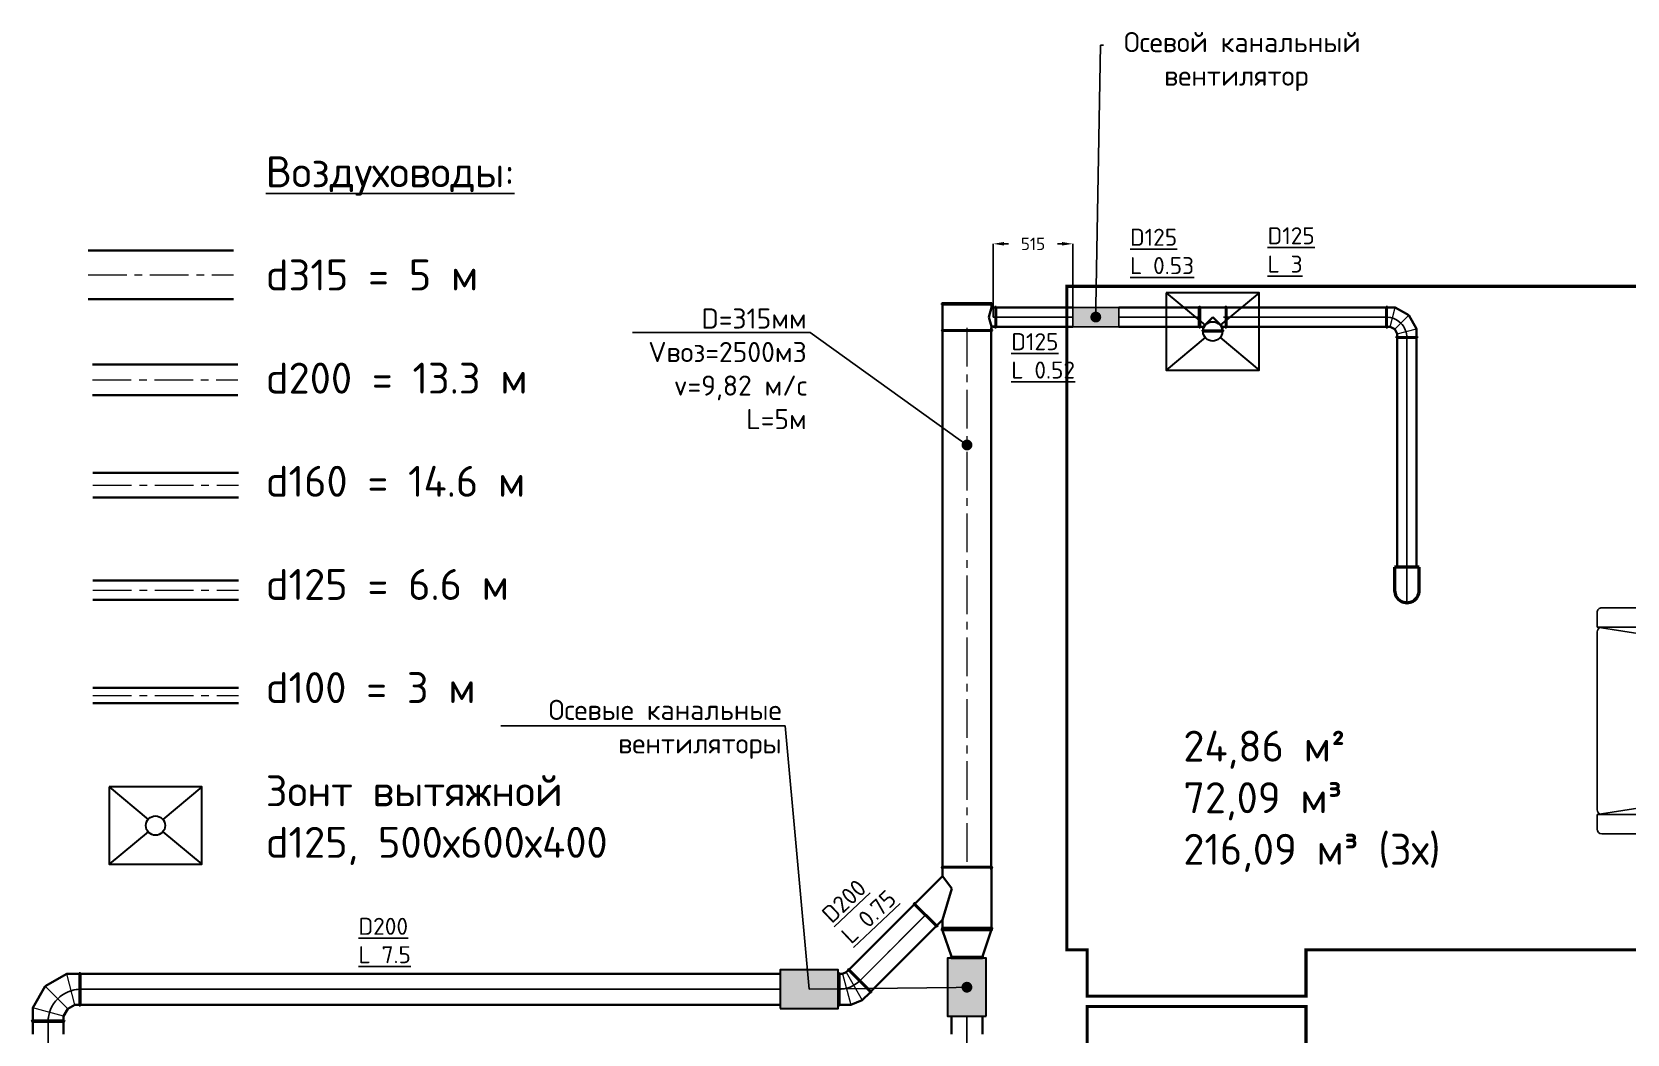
# Model space of a CAD drawing. Header units: metres. Extents: x -2077 to 53851, y -33309 to 16054.
# Drawn here: x 4463 to 14780, y -26184 to -19706 of the extents above; entities that cross this region are included whole.
import ezdxf
from ezdxf import colors
from ezdxf.entities.mleader import LeaderData, LeaderLine
from ezdxf.math import Vec2, Vec3

# ---------------------------------------------------------------- set-up
doc = ezdxf.new("R2010")
doc.units = ezdxf.units.M
doc.linetypes.add('CENTER', pattern=[2, 1.25, -0.25, 0.25, -0.25])
for name, color, linetype, lineweight in [('Fasonina KRUGLIE', 152, 'Continuous', 9), ('OV', 7, 'Continuous', 9), ('Вытяжка', 152, 'Continuous', 50)]:
    doc.layers.add(name, color=color, linetype=linetype, lineweight=lineweight)
for name, color, linetype in [('RV_Мягкая мебель', 7, 'Continuous'), ('RV_Пвышенные', 65, 'Continuous'), ('RV_Размеры', 7, 'Continuous'), ('Стены', 252, 'Continuous')]:
    doc.layers.add(name, color=color, linetype=linetype)
doc.styles.add('Роман', font='isocpeur.ttf', dxfattribs={"height": 80})
doc.dimstyles.new('Роман', dxfattribs={"dimtxt": 130, "dimasz": 100, "dimexe": 0.18, "dimexo": 0.0625, "dimgap": 100, "dimtad": 0, "dimtih": 1, "dimtoh": 1, "dimdec": 0, "dimzin": 0, "dimdsep": 46, "dimtxsty": 'Роман', "dimcen": 0.09, "dimadec": 0, "dimazin": 0, "dimtfac": 1, "dimtdec": 0, "dimtofl": 0, "dimtmove": 0, "dimatfit": 3, "dimfxl": 1, "dimtolj": 1, "dimtzin": 0, "dimarcsym": 0})

# ---------------------------------------------------------------- blocks, each defined once
blk = doc.blocks.new('*U694')
at = {"layer": 'RV_Мягкая мебель'}
for p, q in [((-730, -180), (-730, -460)), ((-605, -150), (-700, -150)), ((-553, -483), (-605, -150)), ((-605, -460), (-605, -150)), ((605, -150), (553, -483)), ((700, -150), (605, -150)), ((605, -150), (605, -460)), ((730, -460), (730, -180)), ((305, -760), (-305, -760)), ((-305, -885), (305, -885))]:
    blk.add_line(p, q, dxfattribs=at)
blk.add_lwpolyline([(603, -170, 0.315615), (575, -150), (-575, -150, 0.315615), (-603, -170)], format="xyb", dxfattribs=at)
at = {"layer": 'RV_Мягкая мебель', "flags": 128}
blk.add_lwpolyline([(-305, -709), (305, -709)], dxfattribs=at)
at = {"layer": 'RV_Мягкая мебель'}
for centre, radius, start, end in [((-700, -180), 30, 90, 180), ((700, -180), 30, 0, 90), ((-305, -460), 425, 180, 270), ((-305, -460), 300, 180, 270), ((-305, -460), 249, 185.1944, 270), ((305, -460), 425, 270, 0), ((305, -460), 300, 270, 0), ((305, -460), 249, 270, 354.8056)]:
    blk.add_arc(centre, radius, start, end, dxfattribs=at)
blk = doc.blocks.new('*D697')
at = {"layer": 'Defpoints', "color": 0, "transparency": 16777216}
for p in [(11195, -21076), (10680, -21549), (11195, -21549)]:
    blk.add_point(p, dxfattribs=at)
at = {"layer": 'RV_Размеры', "color": 0, "lineweight": -2, "transparency": 16777216}
for p, q in [((10680, -21549), (10680, -21076)), ((10750, -21076), (10780, -21076)), ((11125, -21076), (11096, -21076)), ((11195, -21549), (11195, -21076))]:
    blk.add_line(p, q, dxfattribs=at)
at = {"layer": 'RV_Размеры', "color": 0, "transparency": 16777216}
for points in [[(10750, -21064), (10750, -21087), (10680, -21076)], [(11125, -21064), (11125, -21087), (11195, -21076)]]:
    blk.add_solid(points, dxfattribs=at)
at = {"layer": 'RV_Размеры', "color": 0, "transparency": 16777216, "insert": (10938, -21076), "char_height": 80, "attachment_point": 5, "style": 'Роман', "bg_fill": 3, "box_fill_scale": 1.1, "bg_fill_color": 256, "bg_fill_true_color": 13158600, "bg_fill_transparency": 0}
blk.add_mtext('\\A1;515', dxfattribs=at)
blk = doc.blocks.new('*U569')
at = {"lineweight": 35}
for p, q in [((-1175, 157.5), (2325, 157.5)), ((-1175, -157.5), (2325, -157.5))]:
    blk.add_line(p, q, dxfattribs=at)
at = {"layer": 'OV', "linetype": 'CENTER', "ltscale": 200}
blk.add_line((-1175, 0), (2325, 0), dxfattribs=at)
blk = doc.blocks.new('*U570')
at = {"lineweight": 35}
for p, q in [((-2440, 100), (2085, 100)), ((-2440, -100), (2085, -100))]:
    blk.add_line(p, q, dxfattribs=at)
at = {"layer": 'OV', "linetype": 'CENTER', "ltscale": 200}
blk.add_line((-2440, 0), (2085, 0), dxfattribs=at)
blk = doc.blocks.new('_Dot')
at = {"color": 0, "linetype": 'ByBlock', "lineweight": -2}
blk.add_line((-0.5, 0), (-1, 0), dxfattribs=at)
at = {"color": 0, "linetype": 'ByBlock', "const_width": 0.5}
blk.add_lwpolyline([(-0.25, 0, 1), (0.25, 0, 1)], format="xyb", close=True, dxfattribs=at)
blk = doc.blocks.new('*U453')
at = {"layer": 'Fasonina KRUGLIE', "lineweight": 35}
for p, q in [((-158, 0), (157, 0)), ((-100, -178), (-158, -10)), ((157, -10), (100, -178)), ((100, -188), (-100, -188))]:
    blk.add_line(p, q, dxfattribs=at)
at = {"layer": 'Fasonina KRUGLIE', "lineweight": 9}
for p, q in [((-158, -10), (157, -10)), ((100, -178), (-100, -178))]:
    blk.add_line(p, q, dxfattribs=at)
at = {"layer": 'Fasonina KRUGLIE', "lineweight": 35}
for centre, start, end in [((157, -5), 270, 90), ((-158, -5), 90, 270), ((-100, -183), 90, 270), ((100, -183), 270, 90)]:
    blk.add_arc(centre, 5, start, end, dxfattribs=at)
blk = doc.blocks.new('КТР2_45_315_200')
at = {"layer": 'Fasonina KRUGLIE', "lineweight": 35}
for p, q in [((237, 334), (60, 157)), ((385, 200), (244, 341)), ((0, -158), (0, 157)), ((10, 157), (60, 157)), ((60, 157), (141, 98)), ((141, 98), (343, 157)), ((378, 193), (343, 157)), ((343, 157), (393, 157)), ((403, -158), (403, 157)), ((10, -158), (393, -158))]:
    blk.add_line(p, q, dxfattribs=at)
at = {"layer": 'Fasonina KRUGLIE', "lineweight": 9}
for p, q in [((378, 193), (237, 334)), ((10, -158), (10, 157)), ((393, -158), (393, 157))]:
    blk.add_line(p, q, dxfattribs=at)
at = {"layer": 'Fasonina KRUGLIE', "lineweight": 35}
for centre, start, end in [((240, 338), 45, 225), ((5, 157), 360, 180), ((382, 196), 225, 45), ((398, 157), 0, 180), ((5, -158), 180, 360), ((398, -158), 180, 0)]:
    blk.add_arc(centre, 5, start, end, dxfattribs=at)
blk = doc.blocks.new('*U452')
at = {"layer": 'Fasonina KRUGLIE', "linetype": 'Continuous', "lineweight": 9, "rotation": 270}
blk.add_blockref('КТР2_45_315_200', (0, 0), dxfattribs=at)
blk = doc.blocks.new('*U601')
at = {"lineweight": 35}
for p, q in [((-100, -120), (-20, 20)), ((-20, 20), (120, 100)), ((200, 100), (120, 100)), ((210, -100), (210, 100)), ((173, -100), (127, -127)), ((200, -100), (173, -100)), ((-100, -200), (-100, -120)), ((127, -127), (100, -173)), ((100, -200), (100, -173)), ((100, -210), (-100, -210))]:
    blk.add_line(p, q, dxfattribs=at)
for p, q in [((127, -127), (-20, 20)), ((173, -100), (120, 100)), ((200, -100), (200, 100)), ((100, -173), (-100, -120)), ((100, -200), (-100, -200))]:
    blk.add_line(p, q)
for centre, start, end in [((205, 100), 360, 180), ((205, -100), 180, 360), ((-100, -205), 90, 270), ((100, -205), 270, 90)]:
    blk.add_arc(centre, 5, start, end, dxfattribs=at)
at = {"linetype": 'CENTER', "lineweight": 9, "ltscale": 30}
blk.add_arc((210, -210), 210, 90, 180, dxfattribs=at)
blk = doc.blocks.new('КТР1_315_125')
at = {"layer": 'Fasonina KRUGLIE', "lineweight": 35}
for p, q in [((0, -158), (0, 158)), ((10, 158), (28, 158)), ((28, 190), (152, 190)), ((28, 190), (152, 190)), ((28, 180), (28, 158)), ((28, 158), (90, 142)), ((90, 142), (152, 158)), ((152, 180), (152, 158)), ((152, 158), (170, 158)), ((180, 158), (180, 158)), ((180, -157), (180, 158)), ((10, -158), (170, -158)), ((180, -158), (180, -158))]:
    blk.add_line(p, q, dxfattribs=at)
at = {"layer": 'Fasonina KRUGLIE', "lineweight": 9}
for p, q in [((10, -158), (10, 158)), ((28, 180), (152, 180)), ((170, -157), (170, 158))]:
    blk.add_line(p, q, dxfattribs=at)
at = {"layer": 'Fasonina KRUGLIE', "lineweight": 35}
for centre, start, end in [((5, 158), 360, 180), ((28, 185), 90, 270), ((152, 185), 270, 90), ((175, 158), 360, 180), ((5, -158), 180, 360), ((175, -157), 180, 360)]:
    blk.add_arc(centre, 5, start, end, dxfattribs=at)
blk = doc.blocks.new('*U469')
at = {"layer": 'Fasonina KRUGLIE', "linetype": 'Continuous', "lineweight": 9, "rotation": 269.999975997645}
blk.add_blockref('КТР1_315_125', (0, 0), dxfattribs=at)
blk = doc.blocks.new('*U586')
at = {"lineweight": 35}
for p, q in [((-950, 62.5), (100, 62.5)), ((-950, -62.5), (100, -62.5))]:
    blk.add_line(p, q, dxfattribs=at)
at = {"layer": 'OV', "linetype": 'CENTER', "ltscale": 200}
blk.add_line((-950, 0), (100, 0), dxfattribs=at)
blk = doc.blocks.new('*U587')
at = {"lineweight": 35}
for p, q in [((-990, 62.5), (510, 62.5)), ((-990, -62.5), (510, -62.5))]:
    blk.add_line(p, q, dxfattribs=at)
at = {"layer": 'OV', "linetype": 'CENTER', "ltscale": 200}
blk.add_line((-990, 0), (510, 0), dxfattribs=at)
blk = doc.blocks.new('*U607')
at = {"lineweight": 35}
for p, q in [((-135, -63), (-135, 62)), ((-125, 62), (-75, 62)), ((12, 12), (-75, 62)), ((62, -75), (12, 12)), ((-125, -63), (-108, -63)), ((-108, -63), (-79, -79)), ((-79, -79), (-63, -108)), ((62, -125), (62, -75)), ((-63, -125), (-63, -108)), ((-63, -135), (62, -135))]:
    blk.add_line(p, q, dxfattribs=at)
for p, q in [((-125, -63), (-125, 62)), ((-108, -63), (-75, 62)), ((-79, -79), (12, 12)), ((-63, -108), (62, -75)), ((-63, -125), (62, -125))]:
    blk.add_line(p, q)
for centre, start, end in [((-130, 62), 0, 180), ((-130, -63), 180, 0), ((-63, -130), 90, 270), ((62, -130), 270, 90)]:
    blk.add_arc(centre, 5, start, end, dxfattribs=at)
at = {"linetype": 'CENTER', "lineweight": 9, "ltscale": 50}
blk.add_arc((-135, -135), 135, 359.9999, 90.0002, dxfattribs=at)
blk = doc.blocks.new('*U454')
at = {"layer": 'Fasonina KRUGLIE', "lineweight": 35}
for p, q in [((-84, -100), (-84, 100)), ((-3, 100), (-74, 100)), ((-13, -129), (129, 13)), ((-3, 100), (72, 70)), ((122, 20), (72, 70)), ((-57, -100), (-74, -100)), ((-57, -100), (-32, -110)), ((-20, -122), (-32, -110))]:
    blk.add_line(p, q, dxfattribs=at)
at = {"layer": 'Fasonina KRUGLIE', "lineweight": 9}
for p, q in [((-74, -100), (-74, 100)), ((-57, -100), (-3, 100)), ((-32, -110), (72, 70)), ((-20, -122), (122, 20))]:
    blk.add_line(p, q, dxfattribs=at)
at = {"layer": 'Fasonina KRUGLIE', "lineweight": 35}
for centre, start, end in [((-79, 100), 360, 180), ((125, 16), 315, 135), ((-79, -100), 180, 360), ((-16, -125), 135, 315)]:
    blk.add_arc(centre, 5, start, end, dxfattribs=at)
at = {"layer": 'Fasonina KRUGLIE', "color": 7, "linetype": 'CENTER', "lineweight": 9, "ltscale": 50}
blk.add_arc((-81, -195), 195, 44.7338, 90.7582, dxfattribs=at)
blk = doc.blocks.new('*U591')
at = {"lineweight": 35}
for p, q in [((-705, 100), (-100, 100)), ((-705, -100), (-100, -100))]:
    blk.add_line(p, q, dxfattribs=at)
at = {"layer": 'OV', "linetype": 'CENTER', "ltscale": 200}
blk.add_line((-705, 0), (-100, 0), dxfattribs=at)
blk = doc.blocks.new('*U619')
at = {"lineweight": 35}
for p, q in [((-395, 62.5), (120, 62.5)), ((-395, -62.5), (120, -62.5))]:
    blk.add_line(p, q, dxfattribs=at)
at = {"layer": 'OV', "linetype": 'CENTER', "ltscale": 200}
blk.add_line((-395, 0), (120, 0), dxfattribs=at)
blk = doc.blocks.new('*U671')
at = {"lineweight": 35}
for p, q in [((0, 157.5), (940, 157.5)), ((0, -157.5), (940, -157.5))]:
    blk.add_line(p, q, dxfattribs=at)
at = {"layer": 'OV', "linetype": 'CENTER', "ltscale": 200}
blk.add_line((0, 0), (940, 0), dxfattribs=at)
blk = doc.blocks.new('*U672')
at = {"lineweight": 35}
for p, q in [((0, 100), (940, 100)), ((0, -100), (940, -100))]:
    blk.add_line(p, q, dxfattribs=at)
at = {"layer": 'OV', "linetype": 'CENTER', "ltscale": 200}
blk.add_line((0, 0), (940, 0), dxfattribs=at)
blk = doc.blocks.new('*U673')
at = {"lineweight": 35}
for p, q in [((0, 80), (940, 80)), ((0, -80), (940, -80))]:
    blk.add_line(p, q, dxfattribs=at)
at = {"layer": 'OV', "linetype": 'CENTER', "ltscale": 200}
blk.add_line((0, 0), (940, 0), dxfattribs=at)
blk = doc.blocks.new('*U674')
at = {"lineweight": 35}
for p, q in [((0, 62.5), (940, 62.5)), ((0, -62.5), (940, -62.5))]:
    blk.add_line(p, q, dxfattribs=at)
at = {"layer": 'OV', "linetype": 'CENTER', "ltscale": 200}
blk.add_line((0, 0), (940, 0), dxfattribs=at)
blk = doc.blocks.new('*U675')
at = {"lineweight": 35}
for p, q in [((0, 50), (940, 50)), ((0, -50), (940, -50))]:
    blk.add_line(p, q, dxfattribs=at)
at = {"layer": 'OV', "linetype": 'CENTER', "ltscale": 200}
blk.add_line((0, 0), (940, 0), dxfattribs=at)
blk = doc.blocks.new('КТР1_125_125')
at = {"layer": 'Fasonina KRUGLIE', "lineweight": 35}
for p, q in [((0, -62), (0, 63)), ((27, 63), (10, 63)), ((152, 93), (27, 93)), ((27, 83), (27, 63)), ((90, 0), (27, 63)), ((152, 63), (90, 0)), ((152, 83), (152, 63)), ((170, 63), (152, 63)), ((180, -62), (180, 63)), ((170, -62), (10, -62))]:
    blk.add_line(p, q, dxfattribs=at)
at = {"layer": 'Fasonina KRUGLIE', "lineweight": 9}
for p, q in [((10, -62), (10, 63)), ((152, 83), (27, 83)), ((170, -62), (170, 63))]:
    blk.add_line(p, q, dxfattribs=at)
at = {"layer": 'Fasonina KRUGLIE', "lineweight": 35}
for centre, start, end in [((5, 63), 0, 180), ((27, 88), 90, 270), ((152, 88), 270, 90), ((175, 63), 0, 180), ((5, -62), 180, 0), ((175, -62), 180, 0)]:
    blk.add_arc(centre, 5, start, end, dxfattribs=at)
blk = doc.blocks.new('*U689')
at = {"layer": 'Fasonina KRUGLIE', "linetype": 'Continuous', "lineweight": 9, "rotation": 269.999975997645}
blk.add_blockref('КТР1_125_125', (0, 0), dxfattribs=at)
blk = doc.blocks.new('*U690')
at = {"lineweight": 35}
for p, q in [((-425, 62.5), (100, 62.5)), ((-425, -62.5), (100, -62.5))]:
    blk.add_line(p, q, dxfattribs=at)
at = {"layer": 'OV', "linetype": 'CENTER', "ltscale": 200}
blk.add_line((-425, 0), (100, 0), dxfattribs=at)
blk = doc.blocks.new('*U702')
at = {"lineweight": 35}
for p, q in [((240, 100), (320, 100)), ((240, -100), (320, -100))]:
    blk.add_line(p, q, dxfattribs=at)
at = {"layer": 'OV', "linetype": 'CENTER', "ltscale": 200}
blk.add_line((240, 0), (320, 0), dxfattribs=at)
blk = doc.blocks.new('*U704')
at = {"lineweight": 35}
for p, q in [((240, 100), (355, 100)), ((240, -100), (355, -100))]:
    blk.add_line(p, q, dxfattribs=at)
at = {"layer": 'OV', "linetype": 'CENTER', "ltscale": 200}
blk.add_line((240, 0), (355, 0), dxfattribs=at)
blk = doc.blocks.new('*U667')
for p, q in [((-150, 79.5), (-150, -79.5)), ((0, 79.5), (-150, 79.5)), ((-150, -79.5), (0, -79.5))]:
    blk.add_line(p, q)
blk.add_arc((0, 0), 79.5, 270, 90)

msp = doc.modelspace()

# ---------------------------------------------------------------- hatches: boundary and pattern name
at = {"layer": 'RV_Пвышенные', "true_color": 0x7aafdf}
h = msp.add_hatch(color=143, dxfattribs=at)
h.dxf.hatch_style = 1
h.paths.add_polyline_path([(9678.235, -25769.5536), (9302.235, -25769.5536), (9302.235, -26019.5536), (9678.235, -26019.5536)])
h = msp.add_hatch(color=143, dxfattribs=at)
h.dxf.hatch_style = 1
h.paths.add_polyline_path([(10385.2935, -25692.9693), (10385.2935, -26068.9693), (10635.2935, -26068.9693), (10635.2935, -25692.9693)])

# ---------------------------------------------------------------- linework, layer by layer
at = {"layer": 'RV_Пвышенные', "flags": 128}
for points in [[(11492.3499, -21549.3183), (12017.9467, -21549.4543)], [(10510.2935, -27282.9693), (10510.2935, -26068.9693)]]:
    msp.add_lwpolyline(points, dxfattribs=at)
for points in [[(12169.0459, -21549.3183), (13219.0459, -21549.3183, -0.4183960067), (13356.0043, -21684.3184), (13356.0044, -23395.3333)], [(10239.6563, -25416.685), (9819.6563, -25836.685, -0.2035630693), (9678.235, -25894.5536)], [(9302.235, -25894.5536), (4778.4444, -25894.5536, 0.4148258275), (4568.0044, -26104.5536), (4568.0022, -28735.2583)]]:
    msp.add_lwpolyline(points, format="xyb", dxfattribs=at)
at = {"layer": 'RV_Пвышенные', "color": 155, "lineweight": 30, "true_color": 0x2c72b5}
for points in [[(9302.235, -26019.5536), (9678.235, -26019.5536), (9678.235, -25769.5536), (9302.235, -25769.5536)], [(10635.2935, -26068.9693), (10635.2935, -25692.9693), (10385.2935, -25692.9693), (10385.2935, -26068.9693)]]:
    msp.add_lwpolyline(points, close=True, dxfattribs=at)
at = {"layer": 'Вытяжка', "color": 155, "lineweight": 30, "true_color": 0x2c72b5}
for points in [[(11799.905, -21391.9544), (11799.905, -21891.9544), (12399.905, -21891.9544), (12399.905, -21391.9544)], [(4962.2647, -24586.216), (4962.2647, -25086.216), (5562.2647, -25086.216), (5562.2647, -24586.216)]]:
    msp.add_lwpolyline(points, close=True, dxfattribs=at)
for points in [[(11799.905, -21391.9544), (12051.8912, -21601.9429)], [(12399.905, -21391.9544), (12147.9189, -21601.9429)], [(12051.8912, -21681.9659), (11799.905, -21891.9544)], [(12147.9189, -21681.9659), (12399.905, -21891.9544)], [(4962.2647, -24586.216), (5214.2508, -24796.2045)], [(5562.2647, -24586.216), (5310.2785, -24796.2045)], [(5214.2508, -24876.2275), (4962.2647, -25086.216)], [(5310.2785, -24876.2275), (5562.2647, -25086.216)]]:
    msp.add_lwpolyline(points, dxfattribs=at)
for centre in [(12099.905, -21641.9544), (5262.2647, -24836.216)]:
    msp.add_circle(centre, 62.5, dxfattribs=at)
at = {"layer": 'Стены', "color": 250, "flags": 128}
for points in [[(11288.0044, -25938.4421, 20, 20, 0), (11288.0044, -25639.8315, 20, 20, 0), (11156.0044, -25639.8315, 20, 20, 0), (11156.0044, -21350.8315, 20, 20, 0), (17785.0044, -21350.8315, 20, 20, 0), (17785.0044, -22720.8315, 20, 20, 0), (15389.0044, -22720.8315, 20, 20, 0), (15389.0044, -25639.8315, 20, 20, 0), (12703.0044, -25639.8315, 20, 20, 0), (12703.0044, -25938.4421, 20, 20, 0)], [(12703.0044, -26004.8477, 20, 20, 0), (11288.0044, -26004.8477, 20, 20, 0), (11288.0044, -26325.5422, 20, 20, 0), (9951.8183, -26325.5422, 20, 20, 0), (9951.8183, -27398.8315, 20, 20, 0), (10219.0044, -27398.8315, 20, 20, 0), (10219.0044, -28658.8315, 20, 20, 0), (11425.0044, -28658.8315, 20, 20, 0), (11425.0044, -30126.8315, 20, 20, 0), (14355.0044, -30126.8315, 20, 20, 0), (14355.0044, -30612.8315, 20, 20, 0), (12968.5044, -30612.8315, 20, 20, 0), (12971.1994, -31714.3743, 20, 20, 0), (17785.0044, -31695.8315, 20, 20, 0), (17785.0044, -26309.8315, 20, 20, 0), (12703.0044, -26309.8315, 20, 20, 0)]]:
    msp.add_lwpolyline(points, format="xyseb", close=True, dxfattribs=at)

# ---------------------------------------------------------------- block references
at = {"layer": 'Fasonina KRUGLIE', "linetype": 'Continuous', "lineweight": 9, "rotation": 270}
msp.add_blockref('*U689', (12189.9051, -21549.3183), dxfattribs=at)
at = {"layer": 'Fasonina KRUGLIE', "linetype": 'Continuous', "lineweight": 9}
for name, p in [('*U607', (13356.0044, -21549.3183)), ('*U453', (10510.2935, -25504.9693))]:
    msp.add_blockref(name, p, dxfattribs=at)
at = {"layer": 'Fasonina KRUGLIE', "linetype": 'Continuous', "lineweight": 9, "xscale": -1}
msp.add_blockref('*U452', (10510.2959, -25102.1265), dxfattribs=at)
at = {"layer": 'Fasonina KRUGLIE', "linetype": 'Continuous'}
msp.add_blockref('*U601', (4568.0044, -25894.5536), dxfattribs=at)
at = {"layer": 'Fasonina KRUGLIE', "linetype": 'Continuous', "lineweight": 9, "xscale": -1, "rotation": 180}
msp.add_blockref('*U454', (9761.7877, -25894.5536), dxfattribs=at)
at = {"layer": 'RV_Мягкая мебель', "rotation": 89.99999999999993}
msp.add_blockref('*U694', (14436.3887, -24158.769), dxfattribs=at)
at = {"layer": 'Вытяжка', "color": 1, "lineweight": 9}
for name, p in [('*U671', (4826.7845, -21275.541)), ('*U690', (11917.9467, -21549.4543)), ('*U586', (13119.0459, -21549.3183)), ('*U672', (4855.8078, -21954.9214)), ('*U673', (4858.1395, -22635.1795)), ('*U674', (4858.1395, -23315.4377)), ('*U675', (4858.1395, -23995.6959)), ('*U570', (7218.4444, -25894.5536))]:
    msp.add_blockref(name, p, dxfattribs=at)
for name, p, rotation in [('*U569', (10510.2959, -22794.5536), 270), ('*U587', (13356.0044, -22175.8333), 90), ('*U591', (9748.2171, -25908.1242), 225.0000000080033), ('*U704', (10510.2935, -26423.4549), 90), ('*U702', (4568.0044, -26423.4549), 90)]:
    msp.add_blockref(name, p, dxfattribs=dict(at, rotation=rotation))
at = {"layer": 'Вытяжка', "color": 1, "lineweight": 9, "zscale": -1, "rotation": 270}
msp.add_blockref('*U667', (13356.0044, -23315.8333), dxfattribs=at)

# ---------------------------------------------------------------- texts
at = {"layer": 'RV_Пвышенные', "color": 0, "char_height": 200, "attachment_point": 1, "style": 'Роман'}
for s, width, insert in [('{\\fISOCPEUR|b1|i0|c204|p34;\\LВоздуховоды:\\P}\\Pd315 = 5 м\\P\\Pd200 = 13.3 м\\P\\Pd160 = 14.6 м\\P\\Pd125 = 6.6 м\\P\\Pd100 = 3 м\\P\\PЗонт вытяжной\\Pd125, 500х600х400', 2713.546817, (5975.6003, -20510.3588)), ('24,86 м²\\P72,09 м³\\P216,09 м³ (3х)', 1981.252638, (11909.7152, -24222.5647))]:
    msp.add_mtext_dynamic_manual_height_columns(s, width=width, gutter_width=500, heights=[0], dxfattribs=dict(at, insert=insert))
at = {"layer": 'RV_Пвышенные', "color": 155, "true_color": 0x2c72b5, "char_height": 110, "attachment_point": 1, "style": 'Роман'}
for s, insert in [('{\\fISOCPEUR|b1|i0|c204|p34;\\LD125\\PL 0.53}', (11565.0549, -20978.268)), ('{\\fISOCPEUR|b1|i0|c204|p34;\\LD125\\PL 3}', (12454.6837, -20968.6009)), ('{\\fISOCPEUR|b1|i0|c204|p34;\\LD125\\PL 0.52}', (10797.3858, -21653.3303)), ('{\\fISOCPEUR|b1|i0|c204|p34;\\LD200\\PL 7.5}', (6575.228, -25432.3205))]:
    msp.add_mtext_dynamic_manual_height_columns(s, width=2713.546817, gutter_width=500, heights=[0], dxfattribs=dict(at, insert=insert))
at = {"layer": 'RV_Пвышенные', "color": 155, "true_color": 0x2c72b5, "insert": (9560.6286, -25394.2819), "char_height": 110, "attachment_point": 1, "rotation": 43.36002945, "style": 'Роман'}
msp.add_mtext_dynamic_manual_height_columns('{\\fISOCPEUR|b1|i0|c204|p34;\\LD200\\PL 0.75}', width=2713.546817, gutter_width=500, heights=[0], dxfattribs=at)

# ---------------------------------------------------------------- leaders
at = {"layer": 'RV_Размеры', "color": 1}
ml = msp.add_multileader_mtext('Standard', dxfattribs=at)
ml.set_content('\\pxi-2,l3,t3;Осевой канальный вентилятор', color=1, style='Роман')
ml.set_leader_properties()
ml.set_arrow_properties(name='DOT')
ml.build(insert=Vec2(0, 0))
ml.multileader.update_dxf_attribs({"text_right_attachment_type": 6, "dogleg_length": 20, "arrow_head_size": 70})
ctx = ml.context
ctx.base_point, ctx.char_height, ctx.arrow_head_size, ctx.plane_origin = Vec3(11393.832, -19791.5513), 130, 70, Vec3(11293.513, -21392.0402)
ctx.right_attachment = 6
notes = []
notes.append((ctx, [(0, (1, 1, 0), (11373.832, -19791.5513), (1, 0), 20, [(0, [(11343.6909, -21549.3183)], 0, [])])]))
ctx.mtext.insert, ctx.mtext.width, ctx.mtext.flow_direction = Vec3(11395.832, -19707.0513), 1797.720405, 5
ml = msp.add_multileader_mtext('Standard', dxfattribs=at)
ml.set_content('\\pxi-2,l3,t3;D=315мм\\PVвоз=2500м3\\Pv=9,82 м/с\\PL=5м', color=1, style='Роман')
ml.set_leader_properties()
ml.set_arrow_properties(name='DOT')
ml.build(insert=Vec2(0, 0))
ml.multileader.update_dxf_attribs({"text_right_attachment_type": 6, "dogleg_length": 20, "arrow_head_size": 70})
ctx = ml.context
ctx.base_point, ctx.char_height, ctx.arrow_head_size, ctx.plane_origin = Vec3(8464.9736, -21558.6062), 130, 70, Vec3(10460.5195, -22218.8444)
ctx.right_attachment, ctx.text_align_type = 6, 2
notes.append((ctx, [(1, (1, 1, 0), (9496.4736, -21649.6062), (-1, 0), 20, [(0, [(10510.6974, -22376.1226)], 0, [])])]))
ctx.mtext.insert, ctx.mtext.width, ctx.mtext.alignment, ctx.mtext.flow_direction = Vec3(9474.4736, -21493.6062), 1508.335575, 3, 5
ml = msp.add_multileader_mtext('Standard', dxfattribs=at)
ml.set_content('\\pxi-2,l3,t3;Осевые канальные вентиляторы', color=1, style='Роман')
ml.set_leader_properties()
ml.set_arrow_properties(name='DOT')
ml.build(insert=Vec2(0, 0))
ml.multileader.update_dxf_attribs({"text_right_attachment_type": 6, "dogleg_length": 20, "arrow_head_size": 70})
ctx = ml.context
ctx.base_point, ctx.char_height, ctx.arrow_head_size, ctx.plane_origin = Vec3(7841.3057, -24107.7937), 130, 70, Vec3(10460.1156, -25723.6911)
ctx.right_attachment, ctx.text_align_type = 6, 2
notes.append((ctx, [(1, (1, 1, 0), (9334.3057, -24192.2937), (-1, 0), 20, [(1, [(10510.2935, -25880.9693), (9490.235, -25894.5536)], 0, [])])]))
ctx.mtext.insert, ctx.mtext.width, ctx.mtext.alignment, ctx.mtext.flow_direction = Vec3(9312.3057, -24023.2937), 1797.720405, 3, 5
for ctx, leaders in notes:
    for number, flags, end, landing, length, lines in leaders:
        leader = LeaderData()
        leader.index, (leader.has_last_leader_line, leader.has_dogleg_vector, leader.attachment_direction) = number, flags
        leader.last_leader_point, leader.dogleg_vector, leader.dogleg_length = Vec3(end), Vec3(landing), length
        for number, points, colour, breaks in lines:
            line = LeaderLine()
            line.index, line.vertices, line.color, line.breaks = number, Vec3.list(points), colors.encode_raw_color(colour), breaks
            leader.lines.append(line)
        ctx.leaders.append(leader)

# ---------------------------------------------------------------- next in the draw order: dimensions: what is measured, and where the dimension line sits
dim = msp.add_linear_dim(base=(11195.0319, -21075.7286), p1=(10680.0319, -21549.3183), p2=(11195.0319, -21549.3183), angle=0, dimstyle='Роман', override={"dimtxt": 110, "dimasz": 70, "dimgap": 90, "dimtfill": 1, "dimtfillclr": 7}, dxfattribs=at)
dim.commit()
dim.dimension.update_dxf_attribs({"geometry": '*D697', "text_midpoint": (10937.5319, -21075.7286), "dimtype": 161})

# ---------------------------------------------------------------- next in the draw order: hatches: boundary and pattern name
at = {"layer": 'RV_Пвышенные', "true_color": 0x7aafdf}
h = msp.add_hatch(color=143, dxfattribs=at)
h.dxf.hatch_style = 1
h.paths.add_polyline_path([(11492.3499, -21486.8183), (11195.0319, -21486.8183), (11195.0319, -21549.3183), (11492.3499, -21549.3183)])
h.paths.add_polyline_path([(11492.3499, -21549.3183), (11195.0319, -21549.3183), (11195.0319, -21611.8183), (11492.3499, -21611.8183)])

# ---------------------------------------------------------------- next in the draw order: linework, layer by layer
at = {"layer": 'RV_Пвышенные', "flags": 128}
msp.add_lwpolyline([(10680.0319, -21549.3183), (11195.0319, -21549.3183)], dxfattribs=at)
at = {"layer": 'RV_Пвышенные'}
msp.add_lwpolyline([(11195.0319, -21486.8183), (11492.3499, -21486.8183), (11492.3499, -21611.8183), (11195.0319, -21611.8183)], close=True, dxfattribs=at)

# ---------------------------------------------------------------- next in the draw order: block references
at = {"layer": 'Fasonina KRUGLIE', "linetype": 'Continuous', "lineweight": 9}
msp.add_blockref('*U469', (10510.2958, -21459.3182), dxfattribs=at)
at = {"layer": 'Вытяжка', "color": 1, "lineweight": 9}
msp.add_blockref('*U619', (11075.0319, -21549.3183), dxfattribs=at)

doc.saveas('drawing.dxf')
